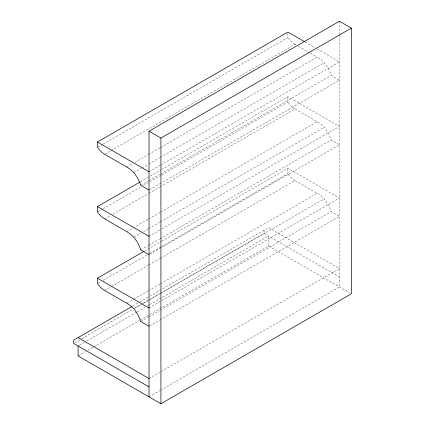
<?xml version="1.0" encoding="UTF-8"?>
<svg xmlns="http://www.w3.org/2000/svg" width="425" height="425" viewBox="0 0 425 425"><rect width="100%" height="100%" fill="white"/><g stroke="black" fill="none" stroke-linecap="round" stroke-linejoin="round"><path stroke-width="0.32" stroke-dasharray="2.12 1.59" d="M98.026 147.108L102.616 144.463M103.19 144.128L287.874 37.501L287.874 32.072M104.646 154.275L110.383 150.965M110.957 150.636L295.067 44.338L296.198 44.992M126.751 167.041L132.488 163.726M134.778 162.403L147.974 154.785M148.548 154.456L160.018 147.831M160.592 147.502L317.172 57.099A27.705 15.996 60 0 1 324.238 62.703A22.61 13.053 60 0 1 331.192 75.406L339.447 80.171L161.643 182.824M133.817 172.64L141.275 168.337M141.849 168.008L148.155 164.363M148.729 164.034L159.625 157.739M160.198 157.409L324.238 62.703M149.026 171.785L159.922 165.495M160.496 165.166L339.447 61.848L315.956 48.285M140.473 181.767L161.117 169.846M161.691 169.511L287.874 96.661L339.447 126.438L160.496 229.755M140.771 185.343L148.224 181.039M148.798 180.705L159.699 174.415M160.273 174.085L331.192 75.406M98.026 211.703L102.616 209.052M103.19 208.723L141.042 186.867M143.337 185.539L161.117 175.275M161.691 174.946L287.874 102.09L287.874 96.661M149.6 189.778L161.07 183.154M104.646 218.87L110.383 215.555M112.673 214.232L148.235 193.699M148.808 193.37L159.704 187.08M160.278 186.745L295.067 108.927L317.172 121.693A27.705 15.996 60 0 1 324.238 127.293A22.61 13.053 60 0 1 331.192 139.995L339.447 144.76L161.643 247.414M126.751 231.63L147.974 219.38M148.548 219.045L160.018 212.426M160.592 212.091L317.172 121.693M133.817 237.235L141.275 232.927M143.565 231.604L148.155 228.953M148.729 228.623L159.625 222.333M160.198 221.999L324.238 127.293M149.026 236.374L159.922 230.084M140.771 249.932L148.224 245.629M148.798 245.299L159.699 239.004M160.273 238.675L331.192 139.995M144.484 251.048L161.117 241.442M161.691 241.113L287.874 168.263L339.447 198.034L160.496 301.352M98.026 283.3L100.895 281.642M103.19 280.319L147.353 254.819M149.648 253.497L161.117 246.872M161.691 246.542L287.874 173.692L287.874 168.263M149.6 254.368L161.07 247.748M104.646 290.466L110.957 286.822M111.525 286.493L148.235 265.301M148.808 264.966L159.704 258.676M160.278 258.347L295.067 180.529L317.172 193.29A27.705 15.996 60 0 1 324.238 198.889A22.61 13.053 60 0 1 331.192 211.592L339.447 216.362L161.643 319.016M126.751 303.227L133.062 299.588M133.636 299.253L147.974 290.976M148.548 290.647L160.018 284.022M160.592 283.693L317.172 193.29M132.573 306.143L139.613 302.079M140.032 301.835L149.361 296.448M149.781 296.209L268.51 227.662L339.447 268.616L160.496 371.933M74.8 342.747L81.106 339.102M81.68 338.773L132.727 309.299M135.023 307.976L142.476 303.673M143.05 303.338L149.361 299.699M149.935 299.365L160.831 293.075M161.404 292.745L264.074 233.468L339.447 276.988M133.817 308.832L141.275 304.528M143.565 303.2L148.155 300.555M148.729 300.22L159.625 293.93M160.198 293.601L324.238 198.889M79.236 345.307L84.394 342.327M86.689 341.004L136.59 312.194M137.163 311.865L145.196 307.227M147.486 305.904L149.207 304.911M149.781 304.576L268.51 236.029L268.51 245.985L148.633 315.191M149.026 307.976L159.922 301.681M78.088 355.922L85.542 351.618M87.837 350.296L93.001 347.315M93.574 346.981L139.458 320.493M140.032 320.158L148.059 315.525M140.771 321.534L148.224 317.225M148.798 316.896L159.699 310.606M160.273 310.271L331.192 211.592M149.6 325.97L161.07 319.345M149.026 378.553L159.922 372.263M149.026 396.881L159.922 390.586M160.496 390.256L339.447 286.939L339.447 34.515M305.065 41.995L315.382 47.951M298.467 46.304L309.804 52.849M310.372 53.173L317.172 57.099M268.51 245.985L350.216 293.154M339.447 21.25L339.447 33.851M264.074 230.222L264.074 233.468M295.067 44.338A17.377 10.035 60 0 1 287.874 37.501M295.067 108.927A17.377 10.035 60 0 1 287.874 102.09M295.067 180.529A17.377 10.035 60 0 1 287.874 173.692"/><path stroke-width="0.64" d="M149.026 190.108L140.771 185.343A22.61 13.053 60 0 0 133.817 172.64A27.705 15.996 60 0 0 126.751 167.041L104.646 154.275A17.377 10.035 60 0 1 97.453 147.443L97.453 142.014L287.874 32.072L304.491 41.666M149.026 396.881L149.026 131.187L339.447 21.25L351.348 28.119L351.348 293.813L160.926 403.75L78.088 355.922L78.088 345.971M149.026 131.187L160.926 138.061L351.348 28.119M149.026 254.702L140.771 249.932A22.61 13.053 60 0 0 133.817 237.235A27.705 15.996 60 0 0 126.751 231.63L104.646 218.87A17.377 10.035 60 0 1 97.453 212.032L97.453 206.603L139.899 182.097M149.026 326.299L140.771 321.534A22.61 13.053 60 0 0 133.817 308.832A27.705 15.996 60 0 0 126.751 303.227L104.646 290.466A17.377 10.035 60 0 1 97.453 283.629L97.453 278.2L143.91 251.377M132 306.473L73.652 340.159L73.652 343.411L149.026 386.925M97.453 142.014L149.026 171.785M97.453 206.603L149.026 236.374M97.453 278.2L149.026 307.976M78.088 337.599L149.026 378.553M160.926 138.061L160.926 403.75"/></g></svg>
